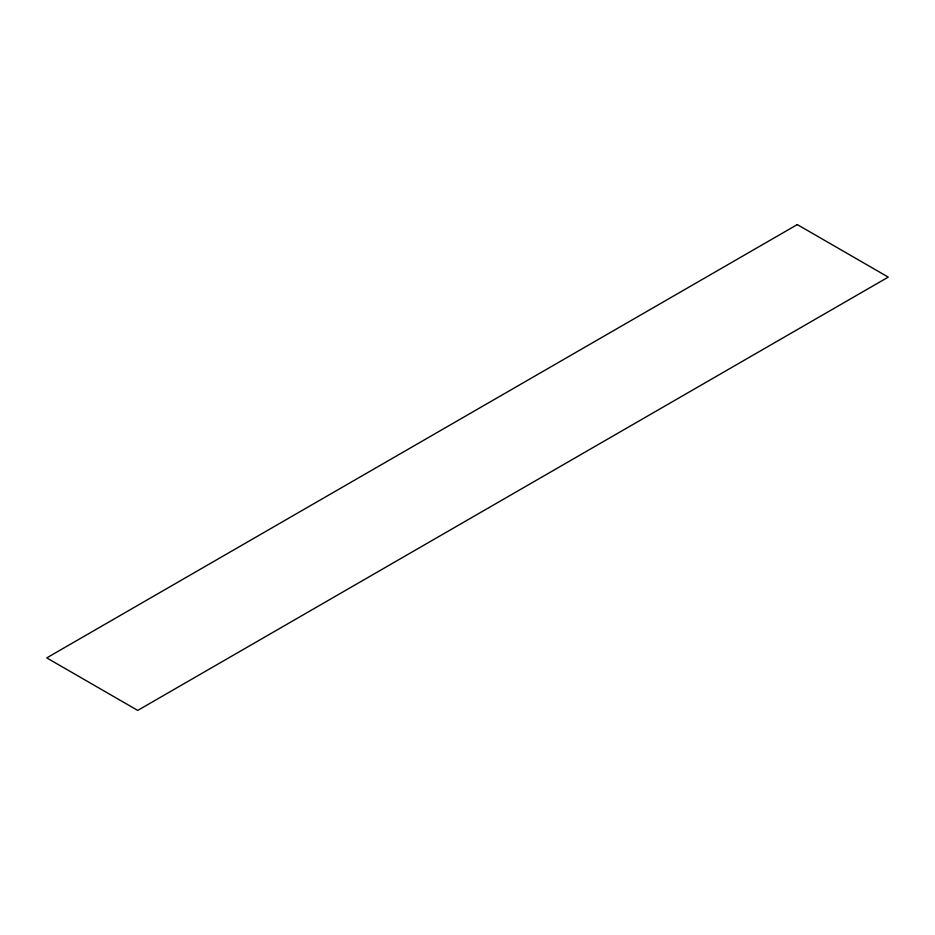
<?xml version="1.0" encoding="UTF-8"?>
<svg xmlns="http://www.w3.org/2000/svg" width="935" height="935" viewBox="0 0 935 935"><rect width="100%" height="100%" fill="white"/><g stroke="black" fill="none" stroke-linecap="round" stroke-linejoin="round"><path stroke-width="1.4" d="M797.274 224.587L46.75 657.889L137.726 710.413L888.25 277.111L797.274 224.587"/></g></svg>
